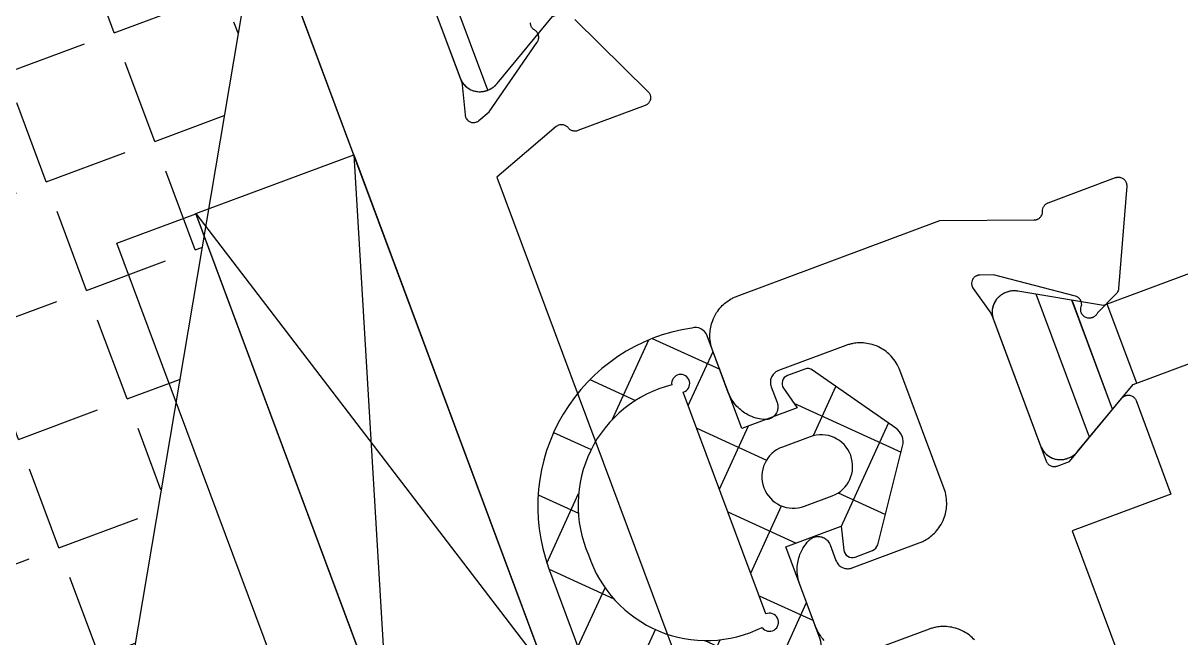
# Model space of a CAD drawing. Extents: x 12199666 to 24617114, y 1197707 to 2548648.
# Drawn here: x 12306270.29 to 12306297.77, y 1248576.54 to 1248591.14 of the extents above; entities that cross this region are included whole.
import ezdxf

# ---------------------------------------------------------------- set-up
doc = ezdxf.new("R2010")
doc.units = 0
doc.header["$LTSCALE"] = 10
doc.header["$MEASUREMENT"] = 0
doc.layers.add('TX-PLAN-T1-F11$0$_EDO-ALUMINIUM-SECTION', color=90, linetype='Continuous', lineweight=30)
doc.layers.add('TX-PLAN-T1-F11$0$bangong', color=5, linetype='Continuous', true_color=0x0000ff)
for name, color, linetype in [('TX-PLAN-T1-F11$0$F-Alum', 4, 'Continuous'), ('TX-PLAN-T1-F11$0$F-Misc', 1, 'Continuous'), ('TX-PLAN-T1-F11$0$F_MISC', 8, 'Continuous'), ('TX-PLAN-T1-F11$0$Hatch', 8, 'Continuous'), ('TX-PLAN-T1-F11$0$Hatch @ 1', 8, 'Continuous')]:
    doc.layers.add(name, color=color, linetype=linetype)
pattern_1 = [(90, (-9.900000006500932, 423.8302261678061), (-6, 3.673940397442059e-16), []), (90, (-9.150000006500932, 423.8302261678061), (-6, 3.673940397442059e-16), []), (90, (-8.400000006500932, 423.8302261678061), (-6, 3.673940397442059e-16), []), (90, (-6.150000006500932, 423.8302261678061), (-6, 3.673940397442059e-16), [])]

# ---------------------------------------------------------------- blocks, each defined once
blk = doc.blocks.new('*U179')
at = {"layer": 'TX-PLAN-T1-F11$0$F-Misc'}
blk.add_lwpolyline([(0, -13.08269417738672), (0, 0), (-4.000404960677965, 0), (-4.000404960677965, -13.08269417738672)], close=True, dxfattribs=at)
for points in [[(0, -13.08269417738672), (-4.000404960677965, 0)], [(-4.000404960677965, -13.08269417738672), (0, 0)]]:
    blk.add_lwpolyline(points, dxfattribs=at)
blk = doc.blocks.new('TX-PLAN-T1-F11$0$A$C32464EE7-flat-1')
at = {"layer": 'TX-PLAN-T1-F11$0$Hatch @ 1'}
h = blk.add_hatch(dxfattribs=at)
h.set_pattern_fill('ACET-2D-M_GASKET-PISA', color=256, angle=90.00000035864784, pattern_type=2)
h.set_pattern_definition([(135.0000003586609, (-33074.42495819622, -50979.00009373919), (-1.060660165140287, -1.060660178419356), []), (225.0000003586609, (-33074.42495819622, -50979.00009373919), (1.060660178419356, -1.060660165140287), [])])
edge = h.paths.add_edge_path(flags=16)
edge.add_ellipse((-5.814364437828772, -0.1526982617142494), major_axis=(2.938497932453175, 0.1320638024481014), ratio=0.9999999999974619, start_angle=174.9074162786117, end_angle=273.6116748166224)
edge.add_ellipse((-5.288592773904384, -3.02402579417685), major_axis=(0.215268790954724, 0.009674743945652153), ratio=0.9999999999974619, start_angle=191.6691560810621, end_angle=450.4611998806338)
edge.add_line((-5.299999982453301, -2.808841852805926), (-5.300000017618004, 2.808841786412813))
edge.add_ellipse((-5.285052182000072, 3.022841271544166), major_axis=(0.2143045808406933, 0.009631409811845645), ratio=0.9999999999974617, start_angle=263.4310962186842, end_angle=525.9299893315607)
edge.add_ellipse((-5.821926716271264, 0.1477729533362435), major_axis=(2.933092315928661, 0.1318208598677302), ratio=0.9999999999974619, start_angle=81.03890224260475, end_angle=180.7690450296591)
edge = h.paths.add_edge_path()
edge.add_ellipse((-2.405032284579647, 2.116825061595591), major_axis=(0.1997983215405839, 0.008979460486443713), ratio=0.999999999997462, start_angle=32.01326982101452, end_angle=87.42670939723575)
edge.add_line((-2.405032285823836, 2.316825061607233), (-2.843844733251899, 2.316825058856921))
edge.add_ellipse((-2.84384473200771, 2.116825058852555), major_axis=(0.1997983215405839, 0.008979460486443713), ratio=0.999999999997462, start_angle=87.42670939723575, end_angle=191.4629528656015)
edge.add_line((-3.037873231725825, 2.068317932637001), (-2.900000009525684, 1.516825058504764))
edge.add_line((-2.900000009525684, 1.516825058504764), (-4.300000009527139, 1.516825049744511))
edge.add_line((-4.300000009527139, 1.516825049744511), (-4.300000024239125, 3.86682504973578))
edge.add_ellipse((-4.600000024249312, 3.866825047844031), major_axis=(0.2996974823035998, 0.01346919072238961), ratio=0.999999999997462, start_angle=357.4267093985485, end_angle=443.7438931965723)
edge.add_ellipse((-5.468519646499772, -0.02465041458344785), major_axis=(4.279538702867304, 0.1923336911640951), ratio=0.9999999999974618, start_angle=75.46601426160551, end_angle=176.8725689707506)
edge.add_line((-9.752177806469263, 0.01678057148819789), (-9.75217777704529, -4.683174984376819))
edge.add_line((-9.75217777704529, -4.683174984376819), (-10.15802252451977, -4.91748956196534))
edge.add_ellipse((-9.983022522625106, -5.220598452207923), major_axis=(0.3496470626923838, 0.01571405584400054), ratio=0.9999999999974619, start_angle=117.4267093981726, end_angle=297.4267093987681)
edge.add_line((-9.80802252072317, -5.523707342414127), (-9.102177774329903, -5.116187682193413))
edge.add_ellipse((-9.252177775961172, -4.856380062017706), major_axis=(0.2996974823035998, 0.01346919072238961), ratio=0.999999999997462, start_angle=297.4267093981367, end_angle=357.4267093985485)
edge.add_line((-8.952177775958262, -4.856380060125957), (-8.952177784718515, -3.457024951938365))
edge.add_ellipse((-8.652177784730156, -3.457024950068444), major_axis=(0.2996974823035998, 0.01346919072238961), ratio=0.999999999997462, start_angle=44.496632948701176, end_angle=177.4267093985485, ccw=False)
edge.add_ellipse((-5.289379671390634, 1.682792868254182), major_axis=(5.840804722225587, 0.2625010800402379), ratio=0.9999999999974617, start_angle=234.7285353022807, end_angle=274.3686953126036)
edge.add_ellipse((-4.599999976111576, -3.821543632162502), major_axis=(0.2996974823035998, 0.01346919072238961), ratio=0.999999999997462, start_angle=270.7283247608581, end_angle=357.4267093985485)
edge.add_line((-4.299999976108666, -3.821543630278029), (-4.299999990747892, -1.483174950255489))
edge.add_line((-4.299999990747892, -1.483174950248213), (-2.899999990746437, -1.48317494148796))
edge.add_line((-2.899999990746437, -1.48317494148796), (-3.037873206041695, -2.034667817344598))
edge.add_ellipse((-2.843844705719675, -2.08317494115181), major_axis=(0.1997983215405839, 0.008979460486443713), ratio=0.999999999997462, start_angle=163.3904659291748, end_angle=267.4267093972358)
edge.add_line((-2.843844704460935, -2.283174941134348), (-2.405032257032872, -2.283174938384036))
edge.add_ellipse((-2.405032258291612, -2.083174938401498), major_axis=(0.1997983215405839, 0.008979460486443713), ratio=0.999999999997462, start_angle=267.4267093972357, end_angle=322.8401489727663)
edge.add_line((-2.240378349153616, -2.196705067472067), (-0.8706921818811679, -0.2102351890134742))
edge.add_ellipse((-1.200000000142609, 0.01682506914949045), major_axis=(0.3995966430738918, 0.01795892096561147), ratio=0.999999999997462, start_angle=322.8401489752102, end_angle=392.0132698220089)
edge.add_line((-0.8706921847260674, 0.243885331437923), (-2.240378376867739, 2.230355192747083))
edge = h.paths.add_edge_path(flags=16)
edge.add_line((-3.549999995440885, -0.7331749455552199), (-2.849999995443795, -0.7331749411750934))
edge.add_ellipse((-2.850000000144064, 0.01682505881763063), major_axis=(0.7492437057662757, 0.033672976809612), ratio=0.999999999997462, start_angle=267.4267093983088, end_angle=447.4267093983088)
edge.add_line((-2.850000004837057, 0.7668250588176306), (-3.550000004834146, 0.7668250544375041))
edge.add_ellipse((-3.55000000014843, 0.01682505443750415), major_axis=(0.7492437057662757, 0.033672976809612), ratio=0.999999999997462, start_angle=87.42670939830886, end_angle=267.4267093983088)
at = {"color": 8}
for p, q in [((-4.300000009519863, 1.516825049751787), (-4.300000024231849, 3.866825049743056)), ((-5.299999982446025, -2.808841852798651), (-5.300000017603452, 2.808841786427365)), ((-2.40503228581656, 2.316825061614509), (-2.843844733244623, 2.316825058864197)), ((-0.8706921847187914, 0.243885331445199), (-2.240378376860463, 2.230355192754359)), ((-3.03787323171855, 2.068317932644277), (-2.900000009518408, 1.516825058519316)), ((-2.900000009518408, 1.516825058519316), (-4.300000009519863, 1.516825049751787)), ((-2.850000004829781, 0.7668250588321825), (-3.55000000482687, 0.7668250544520561)), ((-9.752177806461987, 0.01678057149547385), (-9.752177777038014, -4.683174984362267)), ((-2.24037834914634, -2.196705067457515), (-0.8706921818811679, -0.2102351889989222)), ((-3.549999995433609, -0.7331749455479439), (-2.849999995436519, -0.7331749411678175)), ((-4.299999990740616, -1.483174950240937), (-2.899999990739161, -1.483174941473408)), ((-4.299999976108666, -3.821543630263477), (-4.299999990740616, -1.483174950240937)), ((-2.899999990739161, -1.483174941473408), (-3.037873206041695, -2.034667817330046)), ((-2.843844704453659, -2.283174941119796), (-2.405032257025596, -2.28317493837676)), ((-8.952177775950986, -4.856380060111405), (-8.952177784711239, -3.457024951931089)), ((-9.752177777038014, -4.683174984362267), (-10.15802252451249, -4.917489561950788)), ((-9.80802252072317, -5.523707342406851), (-9.102177774329903, -5.116187682186137))]:
    blk.add_line(p, q, dxfattribs=at)
for centre, major_axis, ratio, start_param, end_param in [((-5.468519646499772, -0.02465041458344785), (4.279538702867284, 0.1923336911640945), 0.9999999999974618, 1.317130422222013, 3.087008685000356), ((-4.600000024249312, 3.866825047829479), (0.2996974823035998, 0.01346919072238961), 0.9999999999974618, 6.238272913573633, 7.744791971898253), ((-5.821926716271264, 0.1477729533362435), (2.93309231592866, 0.1318208598677302), 0.9999999999974619, 1.414395666335269, 3.155015021453442), ((-5.285052181992796, 3.022841271544166), (0.2143045808406896, 0.009631409811845513), 0.9999999999974619, 4.597739981154023, 9.179209948814385), ((-2.84384473200771, 2.116825058845279), (0.1997983215405839, 0.008979460486443713), 0.9999999999974619, 1.525883933166031, 3.341658923095459), ((-2.405032284579647, 2.116825061588315), (0.1997983215405839, 0.008979460486443713), 0.9999999999974619, 0.558736962706039, 1.525883933166031), ((-3.55000000014843, 0.01682505443750415), (0.7492437057662754, 0.033672976809612), 0.9999999999974619, 1.52588393318476, 4.667476586774553), ((-2.850000000144064, 0.01682505881763063), (0.7492437057662754, 0.033672976809612), 0.9999999999974619, 4.667476586774553, 7.809069240364346), ((-1.200000000142609, 0.01682506914949045), (0.3995966430738918, 0.01795892096561147), 0.9999999999974619, 5.634623557246417, 6.84192226990298), ((-5.814364437828772, -0.1526982617142494), (2.938497932453175, 0.1320638024481014), 0.9999999999974619, 3.052710300218102, 4.775424597446113), ((-2.843844705719675, -2.083174941159086), (0.1997983215405839, 0.008979460486443713), 0.9999999999974619, 2.851701596831717, 4.667476586755825), ((-2.405032258291612, -2.08317493841605), (0.1997983215405839, 0.008979460486443713), 0.9999999999974619, 4.667476586755824, 5.634623557203762), ((-5.288592773904384, -3.02402579417685), (0.215268790954724, 0.009674743945652153), 0.9999999999974619, 3.345257848133446, 7.862031090401349), ((-8.652177784730156, -3.45702495007572), (0.2996974823035998, 0.01346919072238961), 0.9999999999974618, 0.776612751006228, 3.096680259983838), ((-5.289379671390634, 1.682792868246906), (5.840804722225587, 0.2625010800402379), 0.9999999999974619, 4.096785789408543, 4.788637097606064), ((-4.5999999761043, -3.821543632169778), (0.2996974823035998, 0.01346919072238961), 0.9999999999974618, 4.725100645485464, 6.238272913573633), ((-9.98302252261783, -5.220598452215199), (0.3496470626923838, 0.01571405584400054), 0.9999999999974619, 2.049482708780682, 5.191075362380868), ((-9.252177775953896, -4.856380062017706), (0.2996974823035998, 0.01346919072238961), 0.9999999999974618, 5.191075362369848, 6.238272913573633)]:
    blk.add_ellipse(centre, major_axis=major_axis, ratio=ratio, start_param=start_param, end_param=end_param, dxfattribs=at)
blk = doc.blocks.new('TX-PLAN-T1-F11$0$A$C455C3A01-flat-4')
at = {"layer": 'TX-PLAN-T1-F11$0$Hatch @ 1'}
h = blk.add_hatch(dxfattribs=at)
h.set_pattern_fill('ACET-2D-M_SYNTHETIC-PISA', color=256, pattern_type=2)
h.set_pattern_definition(pattern_1)
edge = h.paths.add_edge_path()
edge.add_line((-4.833974596906046, 0.9999999966748874), (-6.623205082141794, 2.033012697356753))
edge.add_ellipse((-6.873205081858032, 1.599999995298276), major_axis=(0.0002120284116244875, 0.4999999550418579), ratio=0.9999999999999949, start_angle=330.0242967053823, end_angle=360.0242967053272)
edge.add_line((-6.87320508218545, 2.099999995298276), (-6.900000001427543, 2.099999995283724))
edge.add_ellipse((-6.900000001100125, 1.599999995283724), major_axis=(0.0002120284116244875, 0.4999999550418579), ratio=0.9999999999999949, start_angle=0.02429670532727509, end_angle=90.02429670532729)
edge.add_line((-7.400000001092849, 1.599999994941754), (-7.399999998931889, -1.600000005055335))
edge.add_ellipse((-6.899999998939165, -1.600000004720641), major_axis=(0.0002120284116244875, 0.4999999550418579), ratio=0.9999999999999949, start_angle=90.02429670532729, end_angle=180.0242967053273)
edge.add_line((-6.899999998597195, -2.100000004720641), (-6.873205079355102, -2.100000004698813))
edge.add_ellipse((-6.873205079697073, -1.600000004698813), major_axis=(0.0002120284116244875, 0.4999999550418579), ratio=0.9999999999999949, start_angle=180.0242967053272, end_angle=210.0242967055074)
edge.add_line((-6.623205079398758, -2.033012706422596), (-4.833974595552718, -1.000000003325113))
edge.add_line((-4.833974595552718, -1.000000003325113), (4.833974596876942, -0.9999999967913027))
edge.add_line((4.833974596876942, -0.9999999967913027), (6.62320508211269, -2.033012697473168))
edge.add_ellipse((6.873205081814376, -1.599999995414692), major_axis=(0.0002120284116244875, 0.4999999550418579), ratio=0.9999999999999949, start_angle=150.0242967053823, end_angle=180.0242967053273)
edge.add_line((6.873205082163622, -2.099999995414692), (6.900000001405715, -2.09999999540014))
edge.add_ellipse((6.900000001056469, -1.59999999540014), major_axis=(0.0002120284116244875, 0.4999999550418579), ratio=0.9999999999999949, start_angle=180.0242967053272, end_angle=270.0242967053273)
edge.add_line((7.400000001063745, -1.59999999505817), (7.399999998902786, 1.60000000493892))
edge.add_ellipse((6.89999999889551, 1.600000004604226), major_axis=(0.0002120284116244875, 0.4999999550418579), ratio=0.9999999999999949, start_angle=270.0242967053273, end_angle=360.0242967053272)
edge.add_line((6.899999998568092, 2.100000004604226), (6.873205079325999, 2.100000004589674))
edge.add_ellipse((6.873205079653417, 1.600000004582398), major_axis=(0.0002120284116244875, 0.4999999550418579), ratio=0.9999999999999949, start_angle=0.02429670532727509, end_angle=30.02429670550744)
edge.add_line((6.623205079369654, 2.033012706306181), (4.83397459553089, 1.000000003208697))
edge.add_line((4.833974595523614, 1.000000003208697), (-4.833974596906046, 0.9999999966748874))
at = {"color": 8, "flags": 128}
blk.add_lwpolyline([(-6.623205082156346, 2.033012697291269, 0.01488345140094314), (-6.649409689445747, 2.047119243681664, 0.03657129128890212), (-6.716942894439853, 2.074954865493055, 0.03475147936869976), (-6.78423177615332, 2.092020066847908, 0.02182096227184542), (-6.827454482518078, 2.097902478322794, 0.02280645265724075), (-6.872995399869978, 2.099999951271457, 0.0001048284211272608), (-6.873205082207278, 2.099999995240069), (-6.900000001456647, 2.099999995225517, 0.02269948335482497), (-6.945328850320948, 2.097941051404632, 0.02181961165174048), (-6.98855386638752, 2.092095730775327, 0.03475222993163685), (-7.0558586956613, 2.075087426477694, 0.03657229245546979), (-7.123417309674551, 2.047308285145846, 0.0439875877356075), (-7.198220983438659, 2.001328097532678, 0.05218554550753565), (-7.274851756475982, 1.930886926820676, 0.08249689025404687), (-7.361701898698811, 1.79191497057036, 0.09869862799231936), (-7.399999956927786, 1.600210187032644, 0.0001051280131200054), (-7.400000001114677, 1.599999994883547), (-7.399999998953717, -1.600000005113543, 0.0985899848632609), (-7.361865004408173, -1.791522109859216, 0.08249638674187162), (-7.275133787523373, -1.930567154799064, 0.05218730035730072), (-7.198560304750572, -2.001075738029613, 0.04398833921804814), (-7.123794204911974, -2.047119847076829, 0.03657129112834581), (-7.056260926052346, -2.074955289681384, 0.03475147925222723), (-6.988971999053319, -2.092020312491513, 0.02182096231038051), (-6.945749277081632, -2.097902609260927, 0.02280395170944624), (-6.900213354158041, -2.099999959253182, 0.0001066385274115472), (-6.899999998619023, -2.100000004778849), (-6.87320507937693, -2.100000004757021, 0.02269971971506256), (-6.827875759241579, -2.097941018029815, 0.02181846121239337), (-6.784653012357012, -2.092096063839563, 0.03475398234098705), (-6.717344795331883, -2.075086914439453, 0.03657129093153825), (-6.649788063499727, -2.04730844070582, 0.01509501792133093), (-6.623205079420586, -2.033012706473528), (-4.833974595559994, -1.000000003368768), (4.833974596884218, -0.9999999968349584), (6.62320508211269, -2.033012697531376, 0.01488411515195921), (6.64941087585612, -2.047119837770879, 0.03657129105699626), (6.716944154715748, -2.074955280375434, 0.03475147922899), (6.78423308172205, -2.092020303185564, 0.02182096232348802), (6.827455803693738, -2.097902599954978, 0.02280395171170155), (6.872991726617329, -2.099999949947232, 0.0001066385279378097), (6.873205082163622, -2.099999995472899), (6.900000001405715, -2.099999995458347, 0.02269971971836591), (6.945329321533791, -2.097941008731141, 0.02181846122522493), (6.988552068418358, -2.092096054540889, 0.03475398233872259), (7.055860285443487, -2.075086905140779, 0.03657129092175809), (7.123417017275642, -2.047308431407146, 0.04398833916878107), (7.198221925071266, -2.001327398007561, 0.05218479358413928), (7.274851540161762, -1.930887172056828, 0.08249638677209503), (7.36170138939633, -1.791916195965314, 0.09869862794417437), (7.399999956331158, -1.600211514058174, 0.0001057757075154505), (7.400000001071021, -1.599999995116377), (7.399999998902786, 1.600000004880712, 0.09859183930779468), (7.361863597339834, 1.791525502674631, 0.08249638683626742), (7.275131358976068, 1.930569910444319, 0.05218479353434164), (7.198561368983064, 2.001074945539585, 0.04398833934146717), (7.123795391329622, 2.047119252987613, 0.0365712910774402), (7.056262186342792, 2.074954874799005, 0.03475147933984258), (6.98897330462205, 2.092020076153858, 0.02182096224933102), (6.945750598264567, 2.097902487628744, 0.02280645263958484), (6.900209680905391, 2.099999960577406, 0.0001048284264220463), (6.899999998568092, 2.100000004546018), (6.873205079318723, 2.10000000452419, 0.02269948335879578), (6.827876230447146, 2.097941060703306, 0.02181961165323712), (6.784651214380574, 2.092095740074001, 0.0347522299706592), (6.71734638511407, 2.075087435776368, 0.03657229231383431), (6.649787771093543, 2.047308294451796, 0.0150948545294524), (6.623205079369654, 2.033012706247973), (4.83397459553089, 1.000000003165042), (-4.833974596913322, 0.9999999966312316)], format="xyb", close=True, dxfattribs=at)
blk = doc.blocks.new('TX-PLAN-T1-F11$0$A$C455C3A01-flat-6')
at = {"layer": 'TX-PLAN-T1-F11$0$Hatch @ 1'}
h = blk.add_hatch(dxfattribs=at)
h.set_pattern_fill('ACET-2D-M_SYNTHETIC-PISA', color=256, pattern_type=2)
h.set_pattern_definition(pattern_1)
edge = h.paths.add_edge_path()
edge.add_line((4.833974596891494, -0.9999999967840267), (6.623205082127242, -2.033012697465892))
edge.add_ellipse((6.873205081828928, -1.599999995407416), major_axis=(0.0002120284116244875, 0.4999999550418579), ratio=0.9999999999999949, start_angle=150.0242967053823, end_angle=180.0242967053273)
edge.add_line((6.873205082178174, -2.099999995407416), (6.900000001420267, -2.099999995392864))
edge.add_ellipse((6.900000001078297, -1.599999995385588), major_axis=(0.0002120284116244875, 0.4999999550418579), ratio=0.9999999999999949, start_angle=180.024296706161, end_angle=270.024296706161)
edge.add_line((7.400000001085573, -1.599999995050894), (7.399999998917338, 1.600000004946196))
edge.add_ellipse((6.899999998910062, 1.600000004611502), major_axis=(0.0002120284116244875, 0.4999999550418579), ratio=0.9999999999999949, start_angle=270.024296706161, end_angle=360.024296706161)
edge.add_line((6.899999998575367, 2.100000004611502), (6.873205079333275, 2.100000004589674))
edge.add_ellipse((6.873205079667969, 1.60000000459695), major_axis=(0.0002120284116244875, 0.4999999550418579), ratio=0.9999999999999949, start_angle=0.02429670616103842, end_angle=30.02429670550744)
edge.add_line((6.623205079384206, 2.033012706313457), (4.833974595545442, 1.000000003208697))
edge.add_line((4.833974595538166, 1.000000003215973), (-4.833974596891494, 0.9999999966748874))
edge.add_line((-4.833974596891494, 0.9999999966676114), (-6.623205082134518, 2.033012697349477))
edge.add_ellipse((-6.873205081850756, 1.599999995291), major_axis=(0.0002120284116244875, 0.4999999550418579), ratio=0.9999999999999949, start_angle=330.0242967053823, end_angle=360.0242967053272)
edge.add_line((-6.873205082178174, 2.099999995291), (-6.900000001420267, 2.099999995276448))
edge.add_ellipse((-6.900000001092849, 1.599999995269172), major_axis=(0.0002120284116244875, 0.4999999550418579), ratio=0.9999999999999949, start_angle=0.02429670616103842, end_angle=90.02429670616105)
edge.add_line((-7.400000001085573, 1.599999994934478), (-7.399999998917338, -1.600000005062611))
edge.add_ellipse((-6.899999998924613, -1.600000004727917), major_axis=(0.0002120284116244875, 0.4999999550418579), ratio=0.9999999999999949, start_angle=90.02429670616105, end_angle=180.024296706161)
edge.add_line((-6.899999998575367, -2.100000004727917), (-6.873205079333275, -2.100000004713365))
edge.add_ellipse((-6.873205079682521, -1.600000004713365), major_axis=(0.0002120284116244875, 0.4999999550418579), ratio=0.9999999999999949, start_angle=180.024296706161, end_angle=210.0242967055074)
edge.add_line((-6.62320507937693, -2.033012706429872), (-4.833974595538166, -1.000000003325113))
edge.add_line((-4.833974595538166, -1.000000003332389), (4.833974596891494, -0.9999999967913027))
at = {"color": 8, "flags": 128}
blk.add_lwpolyline([(6.623205082119966, -2.033012697516824, 0.01488411492999707), (6.649410875877948, -2.047119837763603, 0.03657129112930184), (6.716944154737575, -2.074955280368158, 0.03475147920508614), (6.784233081736602, -2.092020303178288, 0.02182096231339651), (6.82745580370829, -2.097902599947702, 0.02280395170577588), (6.872991726631881, -2.099999949939956, 0.0001066385399002559), (6.873205082170898, -2.099999995465623), (6.900000001412991, -2.099999995443795, 0.02269971971969175), (6.945329321548343, -2.097941008716589, 0.02181846122905073), (6.988552068432909, -2.092096054526337, 0.03475398234127015), (7.055860285458039, -2.075086905126227, 0.03657129084471674), (7.123417017290194, -2.047308431392594, 0.04398833908285922), (7.198221925085818, -2.001327397993009, 0.05218479354345986), (7.274851540169038, -1.930887172042276, 0.08249638681759505), (7.361701389403606, -1.791916195958038, 0.09869862793685061), (7.399999956338434, -1.600211514050898, 0.0001057757153886674), (7.400000001078297, -1.599999995109101), (7.399999998910062, 1.600000004895264, 0.09859183932895743), (7.36186359734711, 1.791525502667355, 0.08249638685719396), (7.275131358983344, 1.930569910444319, 0.05218479357668143), (7.19856136899034, 2.001074945532309, 0.04398833930081525), (7.123795391344174, 2.047119252980337, 0.03657129129343604), (7.056262186350068, 2.074954874791729, 0.0347514793747947), (6.988973304636602, 2.092020076146582, 0.02182096227121931), (6.945750598271843, 2.097902487621468, 0.02280645265323959), (6.900209680919943, 2.09999996057013, 0.0001048284096163606), (6.899999998568092, 2.100000004538742), (6.873205079325999, 2.100000004538742, 0.02269948335515309), (6.827876230468974, 2.097941060717858, 0.02181961165556862), (6.784651214402402, 2.092095740088553, 0.03475222996010722), (6.717346385135897, 2.07508743579092, 0.03657229232772373), (6.649787771115371, 2.047308294466347, 0.01509485430785708), (6.62320507937693, 2.033012706255249), (4.833974595538166, 1.000000003172318), (-4.833974596891494, 0.9999999966239557), (-6.623205082134518, 2.033012697283993, 0.01488345140204739), (-6.649409689423919, 2.047119243674388, 0.03657129128866349), (-6.716942894418025, 2.074954865485779, 0.0347514793699792), (-6.784231776131492, 2.092020066840632, 0.0218209622658465), (-6.82745448249625, 2.097902478315518, 0.02280645265194645), (-6.872995399848151, 2.099999951264181, 0.0001048284179503895), (-6.87320508218545, 2.099999995232793), (-6.900000001427543, 2.099999995210965, 0.02269948336078009), (-6.94532885029912, 2.09794105139008, 0.02181961164756872), (-6.988553866365692, 2.092095730760775, 0.03475222993798275), (-7.055858695639472, 2.075087426463142, 0.03657229245310942), (-7.123417309652723, 2.047308285131294, 0.04398758773704387), (-7.198220983416832, 2.001328097518126, 0.05218554551038179), (-7.274851756454154, 1.930886926806124, 0.08249689026258061), (-7.361701898676984, 1.791914970555808, 0.09869862800679549), (-7.399999956905958, 1.600210187018092, 0.0001051280204564502), (-7.400000001092849, 1.599999994876271), (-7.399999998924613, -1.600000005128095, 0.09858998488372407), (-7.361865004379069, -1.791522109866492, 0.08249638684896848), (-7.275133787494269, -1.930567154799064, 0.05218730035457239), (-7.198560304721468, -2.001075738029613, 0.04398833926032018), (-7.123794204890146, -2.047119847076829, 0.03657129113073208), (-7.056260926030518, -2.074955289681384, 0.03475147920252085), (-6.988971999031492, -2.092020312491513, 0.02182096231842573), (-6.945749277059804, -2.097902609260927, 0.02280395170346211), (-6.900213354136213, -2.099999959253182, 0.0001066385253418952), (-6.899999998582643, -2.100000004778849), (-6.873205079340551, -2.100000004771573, 0.0226997197345659), (-6.827875759219751, -2.097941018044367, 0.02181846122234858), (-6.784653012335184, -2.092096063854115, 0.03475398233419533), (-6.717344795310055, -2.075086914454005, 0.03657129091601988), (-6.649788063477899, -2.047308440720371, 0.01509501814587527), (-6.623205079384206, -2.033012706480804), (-4.833974595538166, -1.000000003376044), (4.833974596891494, -0.9999999968276825)], format="xyb", close=True, dxfattribs=at)
blk = doc.blocks.new('TX-PLAN-T1-F11$0$A$C455C3A01-flat-8')
at = {"layer": 'TX-PLAN-T1-F11$0$Hatch @ 1'}
h = blk.add_hatch(dxfattribs=at)
h.set_pattern_fill('ACET-2D-M_SYNTHETIC-PISA', color=256, pattern_type=2)
h.set_pattern_definition(pattern_1)
edge = h.paths.add_edge_path()
edge.add_line((-4.833974596840562, 0.9999999967112672), (-6.623205082054483, 2.033012697393133))
edge.add_ellipse((-6.873205081756169, 1.59999999532738), major_axis=(0.09602971687854733, 0.490691648061329), ratio=0.9999999999860073, start_angle=341.0729948932488, end_angle=371.0729948937025)
edge.add_line((-6.873205082090863, 2.09999999532738), (-6.900000001332955, 2.099999995312828))
edge.add_ellipse((-6.900000001005537, 1.599999995305552), major_axis=(0.09602971687854733, 0.490691648061329), ratio=0.9999999999860073, start_angle=11.07299489370254, end_angle=101.0729948934002)
edge.add_line((-7.400000000990985, 1.599999994970858), (-7.399999998844578, -1.600000005026232))
edge.add_ellipse((-6.89999999885913, -1.600000004691537), major_axis=(0.09602971687854733, 0.490691648061329), ratio=0.9999999999860073, start_angle=101.0729948934002, end_angle=191.0729948937025)
edge.add_line((-6.899999998509884, -2.100000004691537), (-6.873205079267791, -2.10000000466971))
edge.add_ellipse((-6.873205079617037, -1.60000000466971), major_axis=(0.09602971687854733, 0.490691648061329), ratio=0.9999999999860073, start_angle=191.0729948937025, end_angle=221.0729948925727)
edge.add_line((-6.623205079318723, -2.033012706393492), (-4.83397459549451, -1.000000003288733))
edge.add_line((-4.83397459549451, -1.000000003288733), (4.833974596804183, -0.999999996733095))
edge.add_line((4.833974596804183, -0.999999996740371), (6.623205082018103, -2.033012697422237))
edge.add_ellipse((6.873205081705237, -1.599999995356484), major_axis=(0.09602971687854733, 0.490691648061329), ratio=0.9999999999860073, start_angle=161.0729948932488, end_angle=191.0729948937025)
edge.add_line((6.873205082054483, -2.099999995356484), (6.900000001296576, -2.099999995341932))
edge.add_ellipse((6.90000000094733, -1.599999995341932), major_axis=(0.09602971687854733, 0.490691648061329), ratio=0.9999999999860073, start_angle=191.0729948937025, end_angle=281.0729948934002)
edge.add_line((7.400000000954606, -1.599999994999962), (7.399999998808198, 1.600000004997128))
edge.add_ellipse((6.899999998808198, 1.600000004662434), major_axis=(0.09602971687854733, 0.490691648061329), ratio=0.9999999999860073, start_angle=281.0729948934002, end_angle=371.0729948937025)
edge.add_line((6.899999998473504, 2.100000004662434), (6.873205079231411, 2.100000004647882))
edge.add_ellipse((6.873205079551553, 1.600000004640606), major_axis=(0.09602971687854733, 0.490691648061329), ratio=0.9999999999860073, start_angle=11.07299489370254, end_angle=41.07299489257267)
edge.add_line((6.623205079282343, 2.033012706364389), (4.83397459545813, 1.000000003259629))
edge.add_line((4.83397459545813, 1.000000003259629), (-4.833974596840562, 0.9999999967039912))
at = {"color": 8, "flags": 128}
blk.add_lwpolyline([(-6.623205082039931, 2.033012697378581, 0.003228323024171802), (-6.628817371391051, 2.036204817653925, 0.03475147927289417), (-6.691588599547686, 2.065849169834109, 0.02182096240450202), (-6.732882833530311, 2.079905888858775, 0.02280645304008908), (-6.777177667601791, 2.090692094025144, 0.02280395187780883), (-6.822265851413249, 2.0973984219454, 0.02182096244925655), (-6.865812588388508, 2.099945343376021, 0.00369639827207638), (-6.873205082098139, 2.099999995320104), (-6.900000001347507, 2.099999995298276, 0.03105091865620102), (-6.961922499038337, 2.096150783101621, 0.0365722924489314), (-7.0335525756891, 2.0818336904631, 0.04398758774015527), (-7.115781530104869, 2.051041381091636, 0.05218554549065027), (-7.204491500277072, 1.996591632705531, 0.082496890214066), (-7.316364882834023, 1.876839813914557, 0.09869862791428399), (-7.39069200179074, 1.696027909762051, 0.04835176405866761), (-7.400000000990985, 1.59999999494903), (-7.39999999885913, -1.600000005048059, 0.05010523083826474), (-7.390008095178928, -1.699458868264628, 0.08249638670281657), (-7.331531516480027, -1.852548117552942, 0.05218730024726307), (-7.269889844203135, -1.936424591076502, 0.04398833918304039), (-7.205333602942119, -1.995943675217859, 0.03657129118287347), (-7.144386551706702, -2.036205475538736, 0.0347514795138525), (-7.08161524488969, -2.065849661150423, 0.02182096261056617), (-7.040320973610505, -2.079906270591891, 0.02280395183230131), (-6.996031017843052, -2.090691397934279, 0.02280645308607103), (-6.95093790932151, -2.097398566504125, 0.02181846097453458), (-6.907396165050159, -2.099945298432431, 0.003698236019435041), (-6.899999998531712, -2.100000004698813), (-6.873205079289619, -2.100000004676986, 0.03105175621158086), (-6.811280921232537, -2.096150585261057, 0.0365712910034389), (-6.739652819822368, -2.081833787131472, 0.0439883390470651), (-6.657422492149635, -2.051040884151007, 0.01934532481356392), (-6.623205079325999, -2.03301270641532), (-4.833974595501786, -1.000000003310561), (4.833974596804183, -0.9999999967621989), (6.623205082010827, -2.033012697429513, 0.003228988214914763), (6.628818528857664, -2.036205466196407, 0.03475147941884902), (6.691589835674677, -2.065849651808094, 0.02182096224064052), (6.732884106961137, -2.079906261264114, 0.02280395136879932), (6.777174062728591, -2.090691388599225, 0.02280645292136571), (6.822267171250132, -2.097398557161796, 0.02181846145253775), (6.86580891552876, -2.099945289097377, 0.003698234025049722), (6.873205082069035, -2.09999999536376), (6.900000001311128, -2.099999995341932, 0.03105175621557726), (6.961924159339105, -2.096150575926004, 0.03657129133368305), (7.033552260741999, -2.081833777789143, 0.04398833935141184), (7.115782588414731, -2.051040874815953, 0.05218479365234241), (7.204491241041978, -1.996591831768455, 0.0824963868648493), (7.316364148187859, -1.876840918826929, 0.09869862799334209), (7.390691746943048, -1.696029211911082, 0.04835242899512116), (7.400000000969158, -1.59999999502179), (7.399999998844578, 1.600000004989852, 0.05010707203895071), (7.390007364490884, 1.699462468008278, 0.08249638666392331), (7.331529661132663, 1.852551287709503, 0.05218479348645621), (7.269890736912203, 1.936423609498888, 0.04398833918738113), (7.205334653590398, 1.995942864945391, 0.0365712913046565), (7.144387709195144, 2.036204826988978, 0.03475147935411645), (7.081616481038509, 2.065849179169163, 0.02182096235354249), (7.040322247063159, 2.079905898193829, 0.02280645304008908), (6.99602741299168, 2.090692103360198, 0.02280395188536389), (6.950939229180221, 2.097398431280453, 0.02182096243834707), (6.907392492212239, 2.099945352711075, 0.00369639826498796), (6.899999998502608, 2.100000004655158), (6.873205079253239, 2.100000004640606, 0.03105091877639745), (6.811282581562409, 2.096150792436674, 0.03657229254515518), (6.739652504911646, 2.081833699790877, 0.04398758779939135), (6.657423550481326, 2.051041390419414, 0.01934591147568884), (6.623205079282343, 2.033012706342561), (4.833974595443578, 1.000000003237801), (-4.833974596847838, 0.9999999966894393)], format="xyb", close=True, dxfattribs=at)
blk = doc.blocks.new('TX-PLAN-T1-F11$0$A$C455C3A01-flat-10')
at = {"layer": 'TX-PLAN-T1-F11$0$Hatch @ 1'}
h = blk.add_hatch(dxfattribs=at)
h.set_pattern_fill('ACET-2D-M_SYNTHETIC-PISA', color=256, pattern_type=2)
h.set_pattern_definition(pattern_1)
edge = h.paths.add_edge_path()
edge.add_line((4.833974596804183, -0.999999996747647), (6.623205082018103, -2.033012697429513))
edge.add_ellipse((6.873205081719789, -1.59999999536376), major_axis=(0.09602971687854733, 0.490691648061329), ratio=0.9999999999860073, start_angle=161.0729948925268, end_angle=191.0729948928687)
edge.add_line((6.873205082069035, -2.09999999536376), (6.900000001311128, -2.099999995349208))
edge.add_ellipse((6.900000000969158, -1.599999995356484), major_axis=(0.09602971687854733, 0.490691648061329), ratio=0.9999999999860073, start_angle=191.0729948928687, end_angle=281.0729948925665)
edge.add_line((7.400000000969158, -1.599999995007238), (7.399999998815474, 1.600000004989852))
edge.add_ellipse((6.899999998815474, 1.600000004655158), major_axis=(0.09602971687854733, 0.490691648061329), ratio=0.9999999999860073, start_angle=281.0729948925665, end_angle=371.072994892035)
edge.add_line((6.899999998495332, 2.100000004655158), (6.873205079253239, 2.10000000463333))
edge.add_ellipse((6.873205079573381, 1.60000000463333), major_axis=(0.09602971687854733, 0.490691648061329), ratio=0.9999999999860073, start_angle=11.07299489286878, end_angle=41.07299489257267)
edge.add_line((6.623205079296895, 2.033012706357113), (4.833974595465406, 1.000000003252353))
edge.add_line((4.833974595465406, 1.000000003252353), (-4.833974596833286, 0.9999999967112672))
edge.add_line((-4.833974596833286, 0.9999999967185431), (-6.623205082039931, 2.033012697400409))
edge.add_ellipse((-6.873205081763444, 1.599999995334656), major_axis=(0.09602971687854733, 0.490691648061329), ratio=0.9999999999860073, start_angle=341.0729948918047, end_angle=371.072994892035)
edge.add_line((-6.873205082083587, 2.099999995334656), (-6.900000001325679, 2.099999995320104))
edge.add_ellipse((-6.900000001012813, 1.599999995320104), major_axis=(0.09602971687854733, 0.490691648061329), ratio=0.9999999999860073, start_angle=11.07299489203501, end_angle=101.0729948925665)
edge.add_line((-7.400000000990985, 1.599999994978134), (-7.399999998837302, -1.600000005018956))
edge.add_ellipse((-6.89999999885913, -1.600000004691537), major_axis=(0.09602971687854733, 0.490691648061329), ratio=0.9999999999860073, start_angle=101.0729948925665, end_angle=191.0729948928687)
edge.add_line((-6.899999998509884, -2.100000004684262), (-6.873205079267791, -2.10000000466971))
edge.add_ellipse((-6.873205079617037, -1.60000000466971), major_axis=(0.09602971687854733, 0.490691648061329), ratio=0.9999999999860073, start_angle=191.0729948937025, end_angle=221.0729948932947)
edge.add_line((-6.623205079304171, -2.033012706386216), (-4.83397459549451, -1.000000003281457))
edge.add_line((-4.83397459549451, -1.000000003281457), (4.833974596804183, -0.999999996740371))
at = {"color": 8, "flags": 128}
blk.add_lwpolyline([(6.623205082039931, -2.033012697436789, 0.003228988077236945), (6.628818528915872, -2.036205466210959, 0.03475147927293549), (6.691589835725608, -2.065849651822646, 0.02182096245010265), (6.732884107004793, -2.07990626127139, 0.02280395160925567), (6.777174062772247, -2.090691388606501, 0.02280645277320616), (6.822267171293788, -2.097398557176348, 0.02181846129410945), (6.86580891556514, -2.099945289104653, 0.00369823603260998), (6.873205082069035, -2.099999995371036), (6.900000001311128, -2.099999995356484, 0.0310517562047119), (6.961924159339105, -2.096150575940555, 0.03657129133871246), (7.033552260741999, -2.081833777803695, 0.0439883393511362), (7.115782588414731, -2.051040874830505, 0.05218479366254238), (7.204491241041978, -1.996591831783007, 0.08249638686009195), (7.316364148187859, -1.876840918841481, 0.09869862801162196), (7.390691746943048, -1.696029211925634, 0.04835242899623738), (7.400000000969158, -1.599999995036342), (7.399999998800922, 1.600000004982576, 0.05010707189603305), (7.390007364447229, 1.699462468008278, 0.08249638673064785), (7.331529661089007, 1.852551287702227, 0.05218479357566987), (7.269890736868547, 1.936423609491612, 0.04398833918876438), (7.205334653546743, 1.995942864938115, 0.03657129125999791), (7.144387709158764, 2.036204826981702, 0.03475147925728977), (7.081616481002129, 2.065849179161887, 0.02182096234893323), (7.040322247026779, 2.079905898186553, 0.0228064530423758), (6.9960274129553, 2.090692103352922, 0.02280395188191272), (6.950939229143842, 2.097398431273177, 0.02182096244214189), (6.907392492175859, 2.099945352703799, 0.00369639826780352), (6.89999999848078, 2.100000004647882), (6.873205079238687, 2.100000004626054, 0.03105091886673563), (6.811282581540581, 2.096150792429398, 0.03657229266548704), (6.739652504897094, 2.081833699790877, 0.04398758766461291), (6.657423550481326, 2.051041390412138, 0.01934591167425692), (6.623205079296895, 2.033012706349837), (4.833974595479958, 1.000000003245077), (-4.833974596818734, 0.9999999967039912), (-6.623205082032655, 2.033012697385857, 0.003228324983243506), (-6.628817371398327, 2.036204817661201, 0.03475147935569016), (-6.691588599554962, 2.065849169841385, 0.02182096245493102), (-6.732882833530311, 2.079905888866051, 0.02280645307691827), (-6.777177667594515, 2.09069209403242, 0.02280395186351759), (-6.822265851398697, 2.097398421952676, 0.02182096244451239), (-6.865812588373956, 2.099945343383297, 0.003696397291440589), (-6.873205082061759, 2.099999995334656), (-6.900000001303852, 2.099999995312828, 0.03105091877143698), (-6.961922499001957, 2.096150783108897, 0.03657229264543938), (-7.03355257565272, 2.081833690470376, 0.0439875879203146), (-7.115781530075765, 2.051041381098912, 0.05218554562355343), (-7.204491500247968, 1.996591632720083, 0.08249689011632026), (-7.316364882812195, 1.876839813914557, 0.09869862799126773), (-7.390692001768912, 1.696027909762051, 0.04835176406805199), (-7.400000000969158, 1.599999994956306), (-7.399999998800922, -1.600000005048059, 0.05010523084339494), (-7.39000809512072, -1.699458868264628, 0.082496386697096), (-7.331531516421819, -1.852548117552942, 0.05218730024649193), (-7.269889844144927, -1.936424591076502, 0.04398833918710415), (-7.205333602883911, -1.995943675217859, 0.03657129119481244), (-7.144386551648495, -2.036205475538736, 0.03475147950435262), (-7.081615244831482, -2.065849661150423, 0.02182096261676869), (-7.040320973552298, -2.079906270591891, 0.02280395183198226), (-6.996031017784844, -2.090691397934279, 0.02280645308607103), (-6.950937909263303, -2.097398566504125, 0.02181846095634996), (-6.907396164991951, -2.099945298432431, 0.003698235998660676), (-6.899999998473504, -2.100000004698813), (-6.873205079231411, -2.100000004676986, 0.03105175632178402), (-6.811280921188882, -2.096150585253781, 0.03657129123104105), (-6.739652819785988, -2.081833787124197, 0.04398833919891429), (-6.657422492120531, -2.051040884158283, 0.0193453246517218), (-6.623205079296895, -2.03301270641532), (-4.833974595479958, -1.000000003303285), (4.83397459682601, -0.9999999967621989)], format="xyb", close=True, dxfattribs=at)
blk = doc.blocks.new('TX-PLAN-T1-F11$0$A$C31F16DB5')
at = {"layer": 'TX-PLAN-T1-F11$0$F-Alum'}
for points in [[(-238.8289144622831, 345.1628068282907), (-236.9775550800114, 341.9582253090803, -0.01610989273356781), (-236.9714723927173, 341.9468669168591, -0.03475398207560178), (-236.9609156194347, 341.9211821412928, -0.01460238545330086), (-236.9575615263748, 341.9099946994565), (-236.7709969700518, 341.2145032286671, 0.0146032978719523), (-236.7676426469552, 341.2033150933739, 0.0347522304284508), (-236.7570864005684, 341.1776316111527, 0.03657229267987793), (-236.7422510415054, 341.1524592524538, 0.04398758748192679), (-236.7197975944, 341.1254517446969, 0.05218554543079092), (-236.6875550962723, 341.0991097869291, 0.08249689004042592), (-236.6275976082979, 341.0726129203131, 0.09869862800914912), (-236.5495175839606, 341.0683345735333, 0.09869610361582085), (-236.4757668242528, 341.0943213611199, 0.0824963868738053), (-236.4256370101793, 341.1365580074516, 0.002043391706572567), (-236.4245814847964, 341.1378062504255), (-236.218800257353, 341.3831858953517), (-235.3702674907836, 343.2041977736399, 0.02861457844011301), (-235.3618081071618, 343.2254488902863, 0.03657129152907904), (-235.3546214896924, 343.2537692262149, 0.03475147906889987), (-235.3516855336929, 343.2813812256672, 0.0218209625599719), (-235.3518107956479, 343.2988292378168, 0.02280395174000614), (-235.3535660558118, 343.3169782358045, 0.02280645300500142), (-235.3569673788006, 343.3348938973531, 0.02181846058327398), (-235.3617360351345, 343.3516760012162, 0.03475398210262715), (-235.3722928084171, 343.3773607767826, 0.03657129110734288), (-235.3871277963481, 343.4025324281274, 0.043988339513012), (-235.4095816485788, 343.4295403765018, 0.0521847936120211), (-235.4418237068894, 343.4558819294061, 0.08249638670616302), (-235.5017807899712, 343.4823787356609, 0.00818833670302579), (-235.5081507907453, 343.4839047133746, -0.008875225533638936), (-235.5143686909432, 343.4878290141523, -0.05218479341449186), (-235.5477600697632, 343.5151097021326, -0.0439883393262219), (-235.5710143017786, 343.5430805148671, -0.03657129094064527), (-235.5863780711516, 343.569149547754, -0.03475147914228354), (-235.5973104582372, 343.5957480196548, -0.02182096214802221), (-235.6022497181984, 343.6131303653992, -0.02280395190718592), (-235.6057719520031, 343.6316826589054, -0.02280645313515052)], [(-234.5786612244992, 343.8792049702924), (-232.5803486415389, 342.4808029085134, -0.04470632638637847), (-232.5530471780075, 342.4578100430981, -0.04398833908067308), (-232.5305933260097, 342.4308020947383, -0.03657129107189552), (-232.5157583380787, 342.4056304433498, -0.03475398240181127), (-232.5052015647962, 342.3799456678125, -0.02181846147102731), (-232.5004329082294, 342.363163563964, -0.02280645263716932), (-232.4970315852406, 342.3452479024008, -0.02280395141548208), (-232.4952763250767, 342.3270989044277, -0.02182096205364064), (-232.4951510631217, 342.3096508923072, -0.03475147887649085), (-232.4980870191212, 342.2820388928112, -0.0365712910059113), (-232.5052736365906, 342.2537185568826, -0.04398833928148176), (-232.5192592497187, 342.2215004351483, -0.05218730038412032), (-232.5428289167321, 342.1871774956116, -0.08249638670867158), (-232.5929587308055, 342.1449408492799, -0.002913089575712829), (-232.5949698099139, 342.1437633227351), (-234.0692999883759, 341.2920093599123, -0.09575548282384182), (-234.1410396689753, 341.2672000988559, -0.09869862801278532), (-234.2191196933127, 341.2714784456939, -0.08249689020458427), (-234.279077181287, 341.2979753122518, -0.02928606955785644), (-234.2978630854486, 341.3119417258158), (-234.3113851178641, 341.3232816249829, 0.02928590588340603), (-234.3301709128282, 341.3372479668496, 0.08249638668805763), (-234.39012799591, 341.3637447730607, 0.0986986281016253), (-234.4682080090715, 341.3680233270888, 0.09869862804801462), (-234.5419605576171, 341.3420357145687, 0.08249638665339844), (-234.5920900615602, 341.2997986999862, 0.002041550588262852), (-234.5931446335017, 341.2985515750652), (-235.7793069278559, 339.884136440468), (-227.4571039391885, 325.4789495957839)]]:
    blk.add_lwpolyline(points, format="xyb", dxfattribs=at)
blk.add_lwpolyline([(-230.0547611694055, 323.978224132984), (-246.111949040016, 351.7721619853573)], dxfattribs=at)
at = {"layer": 'TX-PLAN-T1-F11$0$F-Alum', "flags": 128}
blk.add_lwpolyline([(-219.9411111696827, 337.1746395268592), (-218.7568519699125, 335.1247646103611), (-220.921566329358, 333.8741600609528), (-216.419400820203, 326.0812071782302)], dxfattribs=at)
for points in [[(-222.7770782689768, 330.9357094374309, 0.0824963868053196), (-223.0665205497498, 331.0894835579847, 0.05218479353598054), (-223.2696998258325, 331.1348032565902, 0.04398833924584543), (-223.4452481040935, 331.1395908126606, 0.0365712911009248), (-223.5900328344869, 331.120107376456, 0.03475398227404675), (-223.7236126614007, 331.0822225663605, 0.02181846123332931), (-223.8043123631942, 331.049101040192, 0.02269971993622572), (-223.8848723698611, 331.007315491358), (-225.1837009828741, 330.2569527630576, -0.02269948318714696)], [(-226.2914971915743, 330.3285604291768, -0.09869862795099073), (-226.5496181765775, 330.6222327265596, -0.0001050934537648444), (-226.5498285469803, 330.622596686927), (-227.083858934624, 331.5469682228895, -0.09858998494791836), (-227.2094325711223, 331.9167941814112, -0.08249638678464324), (-227.1983462154603, 332.2443615893162, -0.05218730029270785), (-227.1362811254075, 332.4430768601915, -0.04398833913528057), (-227.0528697033151, 332.59761699512, -0.005288966512198614), (-227.0410395187064, 332.6151553039554, -0.03127627544223366), (-227.0178575833997, 332.6446249812607, -0.03475147915540613), (-226.9880208528339, 332.6736872384381, -0.02182096215267688), (-226.9673308319616, 332.6897163644489, -0.02280395196972397), (-226.9443029974791, 332.7044733874964, -0.02280645287144604), (-226.9200241641811, 332.7170731133983, -0.02181846100406918), (-226.895814253643, 332.7270095712329, -0.03475398213418091), (-226.855740305662, 332.7383750142499, -0.03657129131186064), (-226.8123048864509, 332.7442200451214, -0.04398833930336828), (-226.7596404030191, 332.7427837783207, -0.05218479342517116), (-226.6986866201478, 332.7291878687274, -0.08249638682897016), (-226.6118539359159, 332.6830556325467, -0.09869862791799475), (-226.5344174065831, 332.5949541488253, -0.0001057757448236558), (-226.5343538971356, 332.5948442715189), (-226.3342571690882, 332.2484899739093, 0.0001050587966834196), (-226.334194058014, 332.2483807858252, 0.09869862796880513), (-226.2567577624432, 332.160279096558, 0.08249689017228218), (-226.1699246318749, 332.1141464390994, 0.05218554579018486), (-226.1089699637814, 332.1005503863007, 0.04398758754680582), (-226.0563063753507, 332.0991141884761, 0.03657229228394847), (-226.0128697780165, 332.1049594374081, 0.03475222974978719), (-225.9727978435549, 332.116324302714, 0.02181961167230691), (-225.9485866440664, 332.1262612512683, 0.02269948283683357), (-225.9244188998564, 332.1387967967194), (-224.4524131351354, 332.9892078907751, 0.0001048458280014391), (-224.4520500573999, 332.9894177505803, 0.0228064529621732), (-224.3752820826339, 333.0386130372381, 0.02182096254040504), (-224.3063154885749, 333.0920436402694, 0.03475147922308354), (-224.206859976679, 333.1889180948083, 0.03657129113152423), (-224.1177569820284, 333.3046888978015, 0.04398833913210639), (-224.0343459701835, 333.4592292541229, 0.05218479348234753), (-223.9722833788692, 333.6579348859696, 0.08249638678293225), (-223.9611946166697, 333.9855022124711, 0.0985918394214009), (-224.0867692112661, 334.3553354546775), (-225.5874946715048, 336.9529926866699, 0.0001057757893161128), (-225.5877063699736, 336.953358944188, 0.09869862798425993), (-225.8458281344938, 337.2470305565685, 0.08249638679369989), (-226.135270415034, 337.4008046772096, 0.05218479357201544), (-226.3384496913495, 337.446124375786, 0.04398833917412292), (-226.5139979696105, 337.4509119318564, 0.03657129117498081), (-226.6587827000039, 337.4314284956372, 0.03475398227318961), (-226.7923625269177, 337.3935436855709, 0.02181846123904764), (-226.8730622284784, 337.360422159446, 0.02269971991689293), (-226.9536222353781, 337.3186366105538), (-228.4256280000991, 336.4682255165562, 0.0001067408851871613), (-228.4257388312108, 336.4681614552856, 0.02280395195809425), (-228.4487666659261, 336.4534044322236, 0.02182096185746446), (-228.4694566865655, 336.4373753062273, 0.0347514790366464), (-228.4992934173642, 336.4083130490208, 0.03657129086219923), (-228.5260244078672, 336.3735818790474, 0.04398833917334732), (-228.551047834495, 336.3272198385557, 0.05218730020291055), (-228.5696673616039, 336.2676052573397, 0.082496386702655), (-228.5729932681861, 336.1693350349842, 0.09858998496070748), (-228.5353211771435, 336.0583872474117), (-228.3352244490961, 335.7120329496565, -0.09859183937329792), (-228.2975520707405, 335.6010829769539, -0.08249638688791641), (-228.3008786993305, 335.5028127790893, -0.05218479347338511), (-228.3194974767248, 335.4432010894698, -0.04398833933690893), (-228.344520780418, 335.3968389826214, -0.03657129118981815), (-228.37125167872, 335.362107741722, -0.03475147914146962), (-228.4010883322189, 335.3330454053821, -0.02182096197731329), (-228.4217783104832, 335.3170162244232, -0.02280645289453477), (-228.444808703076, 335.302257638471, -0.02280395160268061), (-228.4690849058534, 335.289659349949, -0.02182096231191741), (-228.4932976122218, 335.2797218109072, -0.03475147926504632), (-228.5333687077946, 335.2683572784763, -0.03148800269024091), (-228.5707266080863, 335.2629432144631, -0.005078268058114112), (-228.590988253869, 335.2615060737035, -0.04398758766543934), (-228.7665335486381, 335.266293399708, -0.05218554556608754), (-228.9697157753835, 335.3116135758928, -0.08249689022435606), (-229.2591595441772, 335.4653891007356, -0.09869862795627167), (-229.5172805291804, 335.7590613981183, -0.000105093462097014), (-229.5174908993504, 335.7594253584566), (-230.0515212874598, 336.6837968948266, -0.09858998497472911), (-230.1770949239581, 337.0536228534647, -0.08249638678066316), (-230.1660085682961, 337.3811902614134, -0.05218730033303265), (-230.1039434782433, 337.5799055322886, -0.04398833914281486), (-230.0205320561508, 337.7344456672899, -0.03657129115170958), (-229.9314287543966, 337.8502162338, -0.0347514792082908), (-229.8319729852228, 337.9470904244108, -0.02182096259071606), (-229.7630062493699, 338.0005208444663, -0.02280395169878267), (-229.6862468008621, 338.0497109213638, -0.0001067067771187714), (-229.6858773633576, 338.0499244587872), (-225.2479061425402, 340.6138410207232), (-223.0374712982884, 341.0042368140885, 0.008016474862356154), (-223.0311749579123, 341.0054532418899, 0.03475147940642105), (-223.0044608941971, 341.0130295968584, 0.0218209621209965), (-222.9883190897963, 341.0196546228426, 0.02280395203132815), (-222.972134954689, 341.0280534818767, 0.02280645310923321), (-222.9567813597823, 341.0378925391587, 0.02182096241169578), (-222.9429880410171, 341.0485786598028, 0.03475147942519319), (-222.9230969384516, 341.0679535506815, 0.03657129127764591), (-222.9052763396612, 341.091107711286, 0.04398833909342971), (-222.8885941371991, 341.1220157825328, 0.05218479388050911), (-222.8761816189362, 341.1617569088876, 0.08249638684450439), (-222.8739638665429, 341.2272703742228, 0.0110082229906675), (-222.8753040895535, 341.2359732946961), (-222.8783734207245, 341.2533519563322, -0.01100638562885028), (-222.8797134523484, 341.2620534201733, -0.08249638683214121), (-222.8774961809831, 341.327566901763, -0.05218730059254777), (-222.8650831630657, 341.3673099559555, -0.04398833916688909), (-222.8484008786472, 341.3982179829063, -0.03657129118792102), (-222.8305802183895, 341.4213720962462, -0.03475147947605468), (-222.8106890643685, 341.4407469343887, -0.02182096250647966), (-222.7968957174307, 341.4514330183911, -0.02280395124820467), (-222.7815438275429, 341.4612710337706, -0.0001067408362117059), (-222.7814699401351, 341.4613137413135), (-221.3071397602762, 342.3130677019972, -0.02269972076059074), (-221.2910277591291, 342.3214248117174, -0.02181846146995544), (-221.2748878187704, 342.3280491169598, -0.03475398231240773), (-221.2481718532945, 342.3356260790051, -0.03657129126730378), (-221.2192149073089, 342.3395227662286, -0.04398833904161956), (-221.1841052516102, 342.3385652550087, -0.05218479356769947), (-221.1434693964402, 342.3295013152992, -0.08249638702945257), (-221.0855809402856, 342.298746491203, -0.0986986281414675), (-221.0339565872418, 342.2400121686687, -0.09869862805722379), (-221.0087993286288, 342.1659722687209, -0.01080925849463423), (-221.0078573321662, 342.15737733884), (-220.7946048957965, 339.7277055701879, -0.07162325974638672), (-220.7977646446525, 339.6707870347336, -0.05218479338202216), (-220.8101771629154, 339.6310459083497, -0.04398833891183342), (-220.8268593653775, 339.600137837132, -0.006934373708831888), (-220.8299765229895, 339.5955492516687), (-221.192580585528, 339.0773890755836, -0.044365194488991), (-221.2040625868103, 339.042547034117, -0.04398833927707214), (-221.2213394908904, 339.0105371251875, -0.03657129112882753), (-221.2397953739128, 338.9865575450267, -0.03475147945046757), (-221.2603955715167, 338.9664919612578, -0.02182096244354455), (-221.2746806064824, 338.9554248925733, -0.02280645252025701), (-221.2905815396662, 338.9452350840029, -0.02280395213337977), (-221.3073426209594, 338.9365368152385, -0.02182096291910346), (-221.3240598623379, 338.9296756145513, -0.03475147918736226), (-221.3517262520472, 338.9218291711759, -0.03657129093767601), (-221.3817154696881, 338.9177934918725, -0.04398833951571431), (-221.4180767472571, 338.9187850407498, -0.05218479338948726), (-221.4601612495462, 338.9281719879391, -0.08249890350361797), (-221.5201150932553, 338.960024286006, -0.09869862783360424), (-221.5735793487838, 339.0208528131507, -0.09869610348732591), (-221.5996326016466, 339.097530289323, -0.08249638658784714), (-221.5973359690252, 339.1653792413881, -0.02502154662005951), (-221.5922406275495, 339.1854607536397, 0.02570749978401653), (-221.5938703121356, 339.2059484568481, 0.09869862803892077), (-221.6190275707486, 339.279988356825, 0.09869862808452415), (-221.6706519235595, 339.3387226793011, 0.08249638685375252), (-221.7285403797141, 339.3694775034264, 0.05218479357610459), (-221.7691762348841, 339.3785414431359, 0.007049629539679527), (-221.7747868696897, 339.3791105408045), (-223.7761935923918, 339.5536477792948), (-224.0915581536683, 339.4979496896731, 0.008015811732181568), (-224.0978539745993, 339.4967333709383, 0.03475398237339593), (-224.1245699398423, 339.4891564088348, 0.02181846148182673), (-224.140709880201, 339.4825321036215, 0.02280645285290874), (-224.1568957689888, 339.474132286402, 0.02280395129992891), (-224.1722476588766, 339.4642942710079, 0.02182096251536223), (-224.1860410060472, 339.4536081870056, 0.03475147955418303), (-224.2059321598354, 339.434233348863, 0.03657129103300687), (-224.2237528200931, 339.4110792355377, 0.04398833889010859), (-224.2404351045116, 339.3801712085433, 0.05218730050274755), (-224.2528481226618, 339.3404281543799, 0.08249638689749532), (-224.2550653937942, 339.2749146727756, 0.09869610365065107), (-224.2299085924606, 339.2008766889658, 0.06543791610578581), (-224.1981553762889, 339.1595370021414), (-223.6888399963937, 338.6505059976653, -0.0654372495304435), (-223.6570870458818, 338.6091667702885, -0.0001059476503536983), (-223.6570447060949, 338.6090935186539), (-221.8056853287126, 335.4045119967659, 0.000105145348587105), (-221.8056432545854, 335.4044392047099, 0.09869862802716149), (-221.7540190575382, 335.3457047452275, 0.08249689024612568), (-221.6961303038261, 335.314949640192, 0.0521855456164819), (-221.6554938586632, 335.3058856050075, 0.04398758776328068), (-221.6203847994766, 335.3049281398298, 0.03657229294383793), (-221.5914270679204, 335.3088249724415, 0.03475223056336788), (-221.5647124449461, 335.316401549283, 0.02181961192424361), (-221.5485716454423, 335.3230261816525, 0.0226994834991007), (-221.5324598158913, 335.3313832119484), (-221.2602605327702, 335.4886389071935), (-220.2875262083689, 337.1745512569059, -0.01488411488051758), (-220.2812725116237, 337.184681019181, -0.03657129079964297), (-220.263451851366, 337.2078351325354, -0.03475147954620181), (-220.2435606975778, 337.2272099705906, -0.0218209625197717), (-220.2297673504072, 337.2378960546803, -0.02280395125422047), (-220.2144154607522, 337.2477340700452, -0.02280645283127972), (-220.1982295717316, 337.2561338872792, -0.0218184614243889), (-220.1820896313729, 337.2627581925508, -0.03475398254272111), (-220.1553736661299, 337.2703351545379, -0.03657129118379313), (-220.1264167199115, 337.2742318417904, -0.04398833884743663), (-220.0913070644456, 337.2732743305851, -0.05218479356600818), (-220.0506712090428, 337.2642103908756, -0.08249638673843901), (-219.9927827528882, 337.2334555667358, -0.0986986281179136), (-219.9411584000773, 337.1747212441869, -0.0001209227935360892), (-219.941110074913, 337.1746376315741)]]:
    blk.add_lwpolyline(points, format="xyb", dxfattribs=at)
at = {"layer": 'TX-PLAN-T1-F11$0$Hatch'}
blk.add_line((-230.0547611694055, 323.978224132984), (-241.867901747275, 344.4259947952987), dxfattribs=at)
at = {"layer": 'TX-PLAN-T1-F11$0$F_MISC', "rotation": 30.01599997489868}
for name, p in [('TX-PLAN-T1-F11$0$A$C455C3A01-flat-4', (-231.4286149220279, 347.1462198089457)), ('TX-PLAN-T1-F11$0$A$C455C3A01-flat-8', (-231.4286149231921, 347.1462198088293)), ('TX-PLAN-T1-F11$0$A$C455C3A01-flat-6', (-216.3908991109784, 340.8247181626966, 2.56627158728151e-05)), ('TX-PLAN-T1-F11$0$A$C455C3A01-flat-10', (-216.3908991123753, 340.8247181625802, 2.56627158728151e-05)), ('TX-PLAN-T1-F11$0$A$C32464EE7-flat-1', (-224.5773894499725, 335.8042767784964, 2.56627158728151e-05))]:
    blk.add_blockref(name, p, dxfattribs=at)
blk = doc.blocks.new('TX-PLAN-T1-F11$0$TY001')
at = {"layer": 'TX-PLAN-T1-F11$0$Hatch'}
h = blk.add_hatch(dxfattribs=at)
h.set_pattern_fill('ANGLE', color=256, scale=10, angle=30.01599999725287)
h.set_pattern_definition([(30.0159999972559, (7246.221578325145, 83575.31519770106), (-1.375665006031407, 2.381185795182857), [2, -0.7500000000000001]), (120.0160000000013, (7246.221578325145, 83575.31519770106), (-2.381185795182858, -1.375665006031407), [1.999999999999999, -0.7499999999999996])])
h.paths.add_polyline_path([(60.00000032735988, 120.9771403750929), (67.99996101413853, 120.9771446270752), (68.00000002421439, 47.58085556495644), (48.19380796328187, 36.13969821600767), (16.62201892351732, 36.13970411113405), (16.62202052539214, 44.13970411113405), (46.04924303735606, 44.1397041111195), (60, 52.19937255952391)])
at = {"layer": 'TX-PLAN-T1-F11$0$F-Alum', "flags": 128}
blk.add_lwpolyline([(9.09255196643062, -11.85761746624485), (78.35422935755923, 28.15642345116066), (78.35422935755923, 67.55850777409796), (65.99552698526531, 88.95061007936602), (67.72729847277515, 89.95109372012666), (80.35422935755923, 68.09470547204546), (80.35422935755923, 27.00209521962097), (8.361264120787382, -14.58987259608693)], dxfattribs=at)
at = {"layer": 'TX-PLAN-T1-F11$0$Hatch'}
blk.add_line((80.35422935825773, 76.0908382172056), (68.54108878038824, 96.53860887952032), dxfattribs=at)
blk.add_lwpolyline([(60.00000032735988, 120.9771403750929), (67.99996101413853, 120.9771446270752), (68.00000002421439, 47.58085556495644), (48.19380796328187, 36.13969821600767), (16.62201892351732, 36.13970411113405), (16.62202052539214, 44.13970411113405), (46.04924303735606, 44.1397041111195), (60, 52.19937255952391), (60.00000032735988, 120.9771403750929)], dxfattribs=at)
blk.add_blockref('TX-PLAN-T1-F11$0$A$C31F16DB5', (310.408990527736, -247.8873859157757))
at = {"layer": 'TX-PLAN-T1-F11$0$F_MISC', "xscale": -1, "rotation": 210.0159999543231}
blk.add_blockref('*U179', (77.73344469536096, 80.62805391194706), dxfattribs=at)
blk = doc.blocks.new('TX-PLAN-T1-F11$0$A$C21521A5F')
at = {"rotation": 90}
blk.add_blockref('TX-PLAN-T1-F11$0$TY001', (388.7170751225203, 9260.219757124782, 0.0004146164392175001), dxfattribs=at)
blk = doc.blocks.new('TX-PLAN-T1-F11$0$标准层幕墙0118')
at = {"color": 3, "rotation": 270}
blk.add_blockref('TX-PLAN-T1-F11$0$A$C21521A5F', (4239.780242875684, -661.2834627595585, -0.0004146164392191649), dxfattribs=at)
blk = doc.blocks.new('TX-PLAN-T1-F11')
at = {"layer": 'TX-PLAN-T1-F11$0$bangong', "const_width": 100}
blk.add_lwpolyline([(12308620.76584129, 1247867.476890152), (12307993.00973681, 1247639.511779728), (12307945.48375932, 1247621.797375508), (12307689.07939193, 1248311.068225762), (12307684.4220081, 1248314.668303085), (12307626.95596957, 1248293.248930163), (12306513.91270086, 1247889.055279398), (12306466.38672336, 1247871.340875179), (12306209.98235598, 1248560.611725432), (12306205.32497215, 1248564.211802755), (12306147.85893361, 1248542.792429833), (12305034.8156649, 1248138.598779068), (12304987.2896874, 1248120.884374849), (12304730.88532002, 1248810.155225102), (12304726.2279362, 1248813.755302425), (12304668.76189766, 1248792.335929503), (12303555.71862895, 1248388.142278738)], dxfattribs=at)
at = {"layer": 'TX-PLAN-T1-F11$0$_EDO-ALUMINIUM-SECTION', "rotation": 350.4236156863823}
blk.add_blockref('TX-PLAN-T1-F11$0$标准层幕墙0118', (12293055.45042718, 1251790.443008234), dxfattribs=at)

msp = doc.modelspace()

# ---------------------------------------------------------------- block references
msp.add_blockref('TX-PLAN-T1-F11', (0, 0))

doc.saveas('drawing.dxf')
